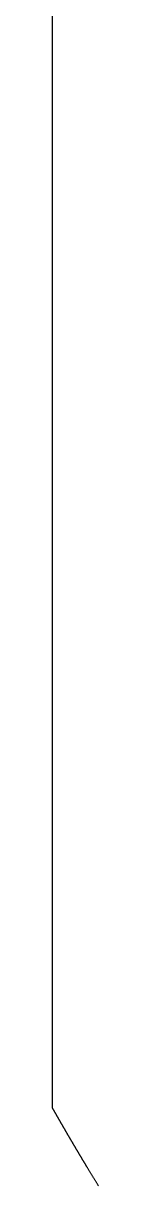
# Model space of a CAD drawing. Header units: millimetres. Extents: x 0 to 610, y 0 to 457.
# Drawn here: x 116 to 116.41, y 78.42 to 88.75 of the extents above; entities that cross this region are included whole.
import ezdxf

# ---------------------------------------------------------------- set-up
doc = ezdxf.new("R2010")
doc.units = ezdxf.units.MM
doc.layers.add('CUT_AIRCRAFT', color=7, linetype='Continuous')

msp = doc.modelspace()

# ---------------------------------------------------------------- linework, layer by layer
at = {"layer": 'CUT_AIRCRAFT'}
msp.add_lwpolyline([(116.40926, 78.41748), (116.40775, 78.41994), (116.40581, 78.4231), (116.40331, 78.42717), (116.40039, 78.43193), (116.39724, 78.43707), (116.39405, 78.44226), (116.391, 78.44724), (116.38806, 78.45204), (116.38519, 78.45674), (116.38232, 78.46142), (116.37942, 78.46616), (116.37649, 78.47095), (116.37355, 78.47577), (116.3706, 78.4806), (116.36767, 78.48541), (116.36474, 78.49021), (116.36182, 78.495), (116.35891, 78.49979), (116.35599, 78.50457), (116.35308, 78.50937), (116.35016, 78.51417), (116.34723, 78.51899), (116.34429, 78.52382), (116.34136, 78.52865), (116.33845, 78.53345), (116.33557, 78.5382), (116.33272, 78.54289), (116.32987, 78.5476), (116.32695, 78.55241), (116.32392, 78.55742), (116.32077, 78.56264), (116.31764, 78.56781), (116.31475, 78.57259), (116.3123, 78.57665), (116.31042, 78.57976), (116.30898, 78.58215), (116.30777, 78.58415), (116.3066, 78.58609), (116.3053, 78.58825), (116.30388, 78.59061), (116.3024, 78.59307), (116.3009, 78.59554), (116.29945, 78.59796), (116.29803, 78.60032), (116.29662, 78.60266), (116.29521, 78.60499), (116.2938, 78.60734), (116.29238, 78.6097), (116.29095, 78.61207), (116.28953, 78.61444), (116.28811, 78.61681), (116.28668, 78.61917), (116.28527, 78.62153), (116.28385, 78.62389), (116.28243, 78.62626), (116.28101, 78.62862), (116.27959, 78.63099), (116.27817, 78.63335), (116.27675, 78.63572), (116.27533, 78.63808), (116.27392, 78.64045), (116.2725, 78.64281), (116.27108, 78.64518), (116.26966, 78.64754), (116.26825, 78.64991), (116.26683, 78.65227), (116.26541, 78.65464), (116.264, 78.65701), (116.26258, 78.65937), (116.26117, 78.66174), (116.25975, 78.66411), (116.25834, 78.66647), (116.25692, 78.66884), (116.25551, 78.67121), (116.25409, 78.67357), (116.25268, 78.67594), (116.25126, 78.67831), (116.24985, 78.68068), (116.24844, 78.68305), (116.24702, 78.68541), (116.24561, 78.68778), (116.2442, 78.69015), (116.24279, 78.69252), (116.24138, 78.69489), (116.23997, 78.69726), (116.23855, 78.69963), (116.23714, 78.702), (116.23573, 78.70437), (116.23432, 78.70674), (116.23291, 78.70911), (116.2315, 78.71148), (116.23009, 78.71385), (116.22868, 78.71622), (116.22728, 78.71859), (116.22587, 78.72096), (116.22446, 78.72333), (116.22305, 78.7257), (116.22164, 78.72807), (116.22023, 78.73044), (116.21883, 78.73281), (116.21742, 78.73519), (116.21601, 78.73756), (116.21461, 78.73993), (116.2132, 78.7423), (116.2118, 78.74467), (116.21039, 78.74705), (116.20898, 78.74942), (116.20758, 78.75179), (116.20617, 78.75417), (116.20477, 78.75654), (116.20337, 78.75891), (116.20196, 78.76129), (116.20056, 78.76366), (116.19916, 78.76603), (116.19775, 78.76841), (116.19635, 78.77078), (116.19495, 78.77316), (116.19354, 78.77553), (116.19214, 78.77791), (116.19074, 78.78028), (116.18934, 78.78266), (116.18794, 78.78503), (116.18654, 78.78741), (116.18514, 78.78978), (116.18374, 78.79216), (116.18234, 78.79453), (116.18094, 78.79691), (116.17954, 78.79928), (116.17814, 78.80166), (116.17674, 78.80404), (116.17534, 78.80641), (116.17394, 78.80879), (116.17254, 78.81117), (116.17115, 78.81355), (116.16975, 78.81592), (116.16835, 78.8183), (116.16695, 78.82068), (116.16556, 78.82306), (116.16416, 78.82543), (116.16277, 78.82781), (116.16137, 78.83019), (116.15997, 78.83257), (116.15858, 78.83495), (116.15718, 78.83733), (116.15579, 78.83971), (116.15439, 78.84209), (116.153, 78.84446), (116.15161, 78.84684), (116.15021, 78.84922), (116.14882, 78.8516), (116.14743, 78.85398), (116.14603, 78.85636), (116.14464, 78.85874), (116.14325, 78.86112), (116.14186, 78.86351), (116.14047, 78.86589), (116.13907, 78.86827), (116.13768, 78.87065), (116.13629, 78.87303), (116.1349, 78.87541), (116.13351, 78.87779), (116.13212, 78.88017), (116.13073, 78.88256), (116.12934, 78.88494), (116.12795, 78.88732), (116.12656, 78.8897), (116.12518, 78.89209), (116.12379, 78.89447), (116.1224, 78.89685), (116.12101, 78.89923), (116.11962, 78.90162), (116.11824, 78.904), (116.11685, 78.90639), (116.11546, 78.90877), (116.11408, 78.91115), (116.11269, 78.91354), (116.11131, 78.91592), (116.10992, 78.91831), (116.10854, 78.92069), (116.10715, 78.92308), (116.10577, 78.92546), (116.10438, 78.92785), (116.103, 78.93023), (116.10161, 78.93262), (116.10023, 78.935), (116.09885, 78.93739), (116.09746, 78.93977), (116.09608, 78.94216), (116.0947, 78.94455), (116.09332, 78.94693), (116.09193, 78.94932), (116.09055, 78.95171), (116.08917, 78.95409), (116.08779, 78.95648), (116.08641, 78.95887), (116.08503, 78.96125), (116.08365, 78.96364), (116.08227, 78.96603), (116.08089, 78.96842), (116.07951, 78.97081), (116.07813, 78.97319), (116.07675, 78.97558), (116.07538, 78.97797), (116.074, 78.98036), (116.07262, 78.98275), (116.07124, 78.98514), (116.06986, 78.98753), (116.06849, 78.98992), (116.06711, 78.99231), (116.06573, 78.9947), (116.06436, 78.99708), (116.06298, 78.99947), (116.06161, 79.00187), (116.06023, 79.00426), (116.05886, 79.00665), (116.05748, 79.00904), (116.05611, 79.01143), (116.05473, 79.01382), (116.05336, 79.01621), (116.05199, 79.0186), (116.05061, 79.02099), (116.04924, 79.02338), (116.04787, 79.02578), (116.04649, 79.02817), (116.04512, 79.03056), (116.04375, 79.03295), (116.04238, 79.03535), (116.04101, 79.03774), (116.03964, 79.04013), (116.03827, 79.04252), (116.03689, 79.04492), (116.03552, 79.04731), (116.03415, 79.0497), (116.03279, 79.0521), (116.03142, 79.05449), (116.03005, 79.05688), (116.02868, 79.05928), (116.02731, 79.06167), (116.02594, 79.06407), (116.02457, 79.06646), (116.02321, 79.06886), (116.02184, 79.07125), (116.02047, 79.07365), (116.0191, 79.07604), (116.01774, 79.07844), (116.01637, 79.08083), (116.01501, 79.08323), (116.01364, 79.08563), (116.01228, 79.08802), (116.01091, 79.09042), (116.00955, 79.09281), (116.00818, 79.09521), (116.00682, 79.09761), (116.00545, 79.1), (116.00409, 79.1024), (116.00273, 79.1048), (116.00136, 79.1072), (116, 79.10959), (116, 99.70449)], dxfattribs=at)

doc.saveas('drawing.dxf')
